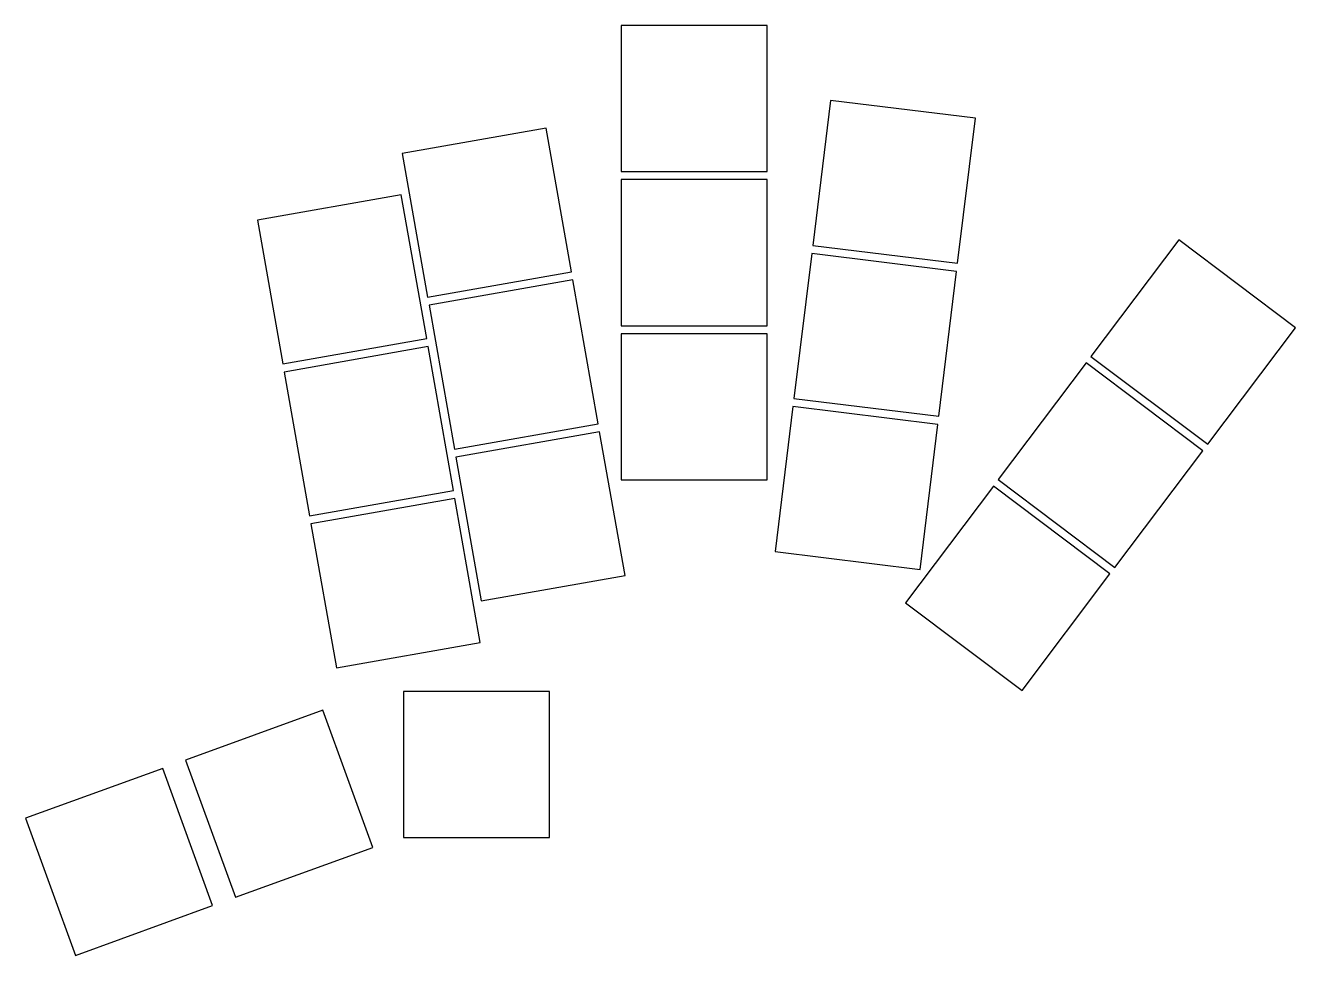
# Model space of a CAD drawing. Header units: millimetres. Extents: x -46 to 111, y -46 to 69.
import ezdxf

# ---------------------------------------------------------------- set-up
doc = ezdxf.new("R2010")
doc.units = ezdxf.units.MM

msp = doc.modelspace()

# ---------------------------------------------------------------- linework, layer by layer
for p, q in [((45.79, 68.72), (27.79, 68.72)), ((27.79, 68.72), (27.79, 50.72)), ((45.79, 50.72), (45.79, 68.72)), ((53.58, 59.46), (51.39, 41.6)), ((71.45, 57.27), (53.58, 59.46)), ((69.25, 39.41), (71.45, 57.27)), ((18.54, 56.07), (0.82, 52.95)), ((21.67, 38.35), (18.54, 56.07)), ((0.82, 52.95), (3.94, 35.22)), ((27.79, 50.72), (45.79, 50.72)), ((45.79, 49.72), (27.79, 49.72)), ((27.79, 49.72), (27.79, 31.72)), ((45.79, 31.72), (45.79, 49.72)), ((0.7, 47.85), (-17.02, 44.72)), ((3.83, 30.12), (0.7, 47.85)), ((-17.02, 44.72), (-13.9, 27)), ((96.52, 42.31), (85.68, 27.93)), ((110.89, 31.47), (96.52, 42.31)), ((51.39, 41.6), (69.25, 39.41)), ((51.27, 40.61), (49.07, 22.74)), ((69.13, 38.41), (51.27, 40.61)), ((3.94, 35.22), (21.67, 38.35)), ((66.94, 20.55), (69.13, 38.41)), ((21.84, 37.36), (4.12, 34.24)), ((24.97, 19.63), (21.84, 37.36)), ((4.12, 34.24), (7.24, 16.51)), ((27.79, 31.72), (45.79, 31.72)), ((100.06, 17.1), (110.89, 31.47)), ((-13.9, 27), (3.83, 30.12)), ((45.79, 30.72), (27.79, 30.72)), ((27.79, 30.72), (27.79, 12.72)), ((45.79, 12.72), (45.79, 30.72)), ((4, 29.14), (-13.73, 26.01)), ((7.13, 11.41), (4, 29.14)), ((85.08, 27.13), (74.25, 12.76)), ((99.46, 16.3), (85.08, 27.13)), ((85.68, 27.93), (100.06, 17.1)), ((-13.73, 26.01), (-10.6, 8.29)), ((49.07, 22.74), (66.94, 20.55)), ((48.95, 21.75), (46.76, 3.88)), ((66.82, 19.55), (48.95, 21.75)), ((7.24, 16.51), (24.97, 19.63)), ((64.62, 1.69), (66.82, 19.55)), ((25.14, 18.65), (7.42, 15.52)), ((28.27, 0.92), (25.14, 18.65)), ((88.63, 1.93), (99.46, 16.3)), ((7.42, 15.52), (10.54, -2.2)), ((27.79, 12.72), (45.79, 12.72)), ((74.25, 12.76), (88.63, 1.93)), ((-10.6, 8.29), (7.13, 11.41)), ((73.65, 11.96), (62.82, -2.42)), ((88.02, 1.13), (73.65, 11.96)), ((7.3, 10.43), (-10.43, 7.3)), ((10.43, -7.3), (7.3, 10.43)), ((-10.43, 7.3), (-7.3, -10.43)), ((46.76, 3.88), (64.62, 1.69)), ((10.54, -2.2), (28.27, 0.92)), ((77.19, -13.25), (88.02, 1.13)), ((62.82, -2.42), (77.19, -13.25)), ((-7.3, -10.43), (10.43, -7.3)), ((18.97, -13.36), (0.97, -13.36)), ((0.97, -13.36), (0.97, -31.36)), ((18.97, -31.36), (18.97, -13.36)), ((-8.97, -15.64), (-25.88, -21.8)), ((-2.81, -32.56), (-8.97, -15.64)), ((-25.88, -21.8), (-19.73, -38.71)), ((-28.7, -22.83), (-45.62, -28.98)), ((-22.55, -39.74), (-28.7, -22.83)), ((-45.62, -28.98), (-39.46, -45.9)), ((-19.73, -38.71), (-2.81, -32.56)), ((0.97, -31.36), (18.97, -31.36)), ((-39.46, -45.9), (-22.55, -39.74))]:
    msp.add_line(p, q)

doc.saveas('drawing.dxf')
